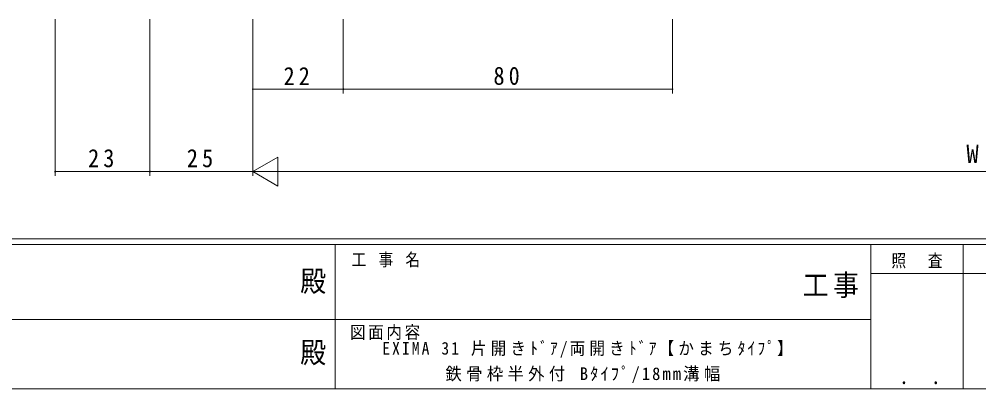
# Model space of a CAD drawing. Units: millimetres on the paper. Extents: x -397 to 397, y -282 to 282.
# Drawn here: x -85.7 to 147.5, y -282.1 to -192.3 of the extents above; entities that cross this region are included whole.
import ezdxf
from ezdxf.enums import TextEntityAlignment as Align

# ---------------------------------------------------------------- set-up
doc = ezdxf.new("R2010")
doc.units = ezdxf.units.MM
doc.layers.add('0-1_YKK_ZWAK', color=7, linetype='Continuous', lineweight=18)
doc.layers.add('0-3_YKK_D', color=6, linetype='Continuous', lineweight=18)
doc.layers.add('0-2_USER1', color=7, linetype='Continuous')
doc.styles.add('ＭＳ ゴシック', font='')
doc.styles.get('ＭＳ ゴシック').set_extended_font_data('MS Gothic')

msp = doc.modelspace()

# ---------------------------------------------------------------- linework, layer by layer
at = {"layer": '0-1_YKK_ZWAK'}
for p, q in [((376.092, -245.688), (-393.908, -245.688)), ((338.292, -247.088), (-393.908, -247.088)), ((-8.908, -247.088), (-8.908, -282.088)), ((121.292, -247.088), (121.292, -282.088)), ((143.692, -247.088), (143.692, -282.088)), ((189.476, -254.087), (121.292, -254.087)), ((-136.308, -265.287), (-7.508, -265.287)), ((-7.508, -265.287), (121.292, -265.287)), ((-393.908, -282.088), (338.292, -282.088))]:
    msp.add_line(p, q, dxfattribs=at)
at = {"layer": '0-3_YKK_D'}
for p, q in [((-76.908, -192.347), (-76.908, -230.347)), ((-53.908, -192.347), (-53.908, -230.347)), ((-53.906, -192.347), (-53.906, -230.347)), ((-28.908, -192.347), (-28.908, -230.347)), ((-28.908, -192.347), (-28.908, -230.347)), ((-28.908, -192.347), (-28.908, -210.347)), ((-6.908, -192.347), (-6.908, -210.347)), ((-6.908, -192.347), (-6.908, -210.347)), ((73.092, -192.347), (73.092, -210.347)), ((-6.908, -209.347), (-28.908, -209.347)), ((73.092, -209.347), (-6.908, -209.347)), ((-28.908, -229.347), (-22.846, -225.847)), ((-22.846, -232.847), (-22.846, -225.847)), ((-53.906, -229.347), (-76.908, -229.347)), ((-28.908, -229.347), (-53.908, -229.347)), ((-28.908, -229.347), (-16.784, -229.347)), ((-28.908, -229.347), (-22.846, -232.847)), ((-21.908, -229.347), (314.092, -229.347))]:
    msp.add_line(p, q, dxfattribs=at)
for centre, start, end in [((-28.908, -209.347), 0, 180), ((-28.908, -209.347), 180, 0), ((-6.908, -209.347), 0, 180), ((-6.908, -209.347), 0, 180), ((-6.908, -209.347), 180, 0), ((-6.908, -209.347), 180, 0), ((73.092, -209.347), 0, 180), ((73.092, -209.347), 180, 0), ((-76.908, -229.347), 0, 180), ((-76.908, -229.347), 180, 0), ((-53.908, -229.347), 0, 180), ((-53.908, -229.347), 180, 0), ((-53.906, -229.347), 0, 180), ((-53.906, -229.347), 180, 0)]:
    msp.add_arc(centre, 0.106, start, end, dxfattribs=at)

# ---------------------------------------------------------------- texts
at = {"layer": '0-1_YKK_ZWAK', "style": 'ＭＳ ゴシック', "width": 0.9}
for p in [(-17.39, -260.044), (-17.39, -277.365)]:
    msp.add_text('殿', height=5.132, dxfattribs=at).set_placement(p, align=Align.BOTTOM_LEFT)
at = {"layer": '0-1_YKK_ZWAK', "attachment_point": 7, "style": 'ＭＳ ゴシック'}
for s, insert, char_height in [('\\T1.22;\\W0.85;工\\~事\\~名', (-4.896, -252.62), 3.079), ('\\T1.24;\\W0.85;照\\~\\~査', (126.281, -252.868), 3.079), ('\\T1.17;\\W0.9;工事', (104.723, -260.044), 5.132), ('\\T1.17;\\W0.9;図面内容', (-5.291, -270.236), 3.079), ('\\T1.24;\\W0.85;\\~．\\~．', (125.747, -281.034), 3.592)]:
    msp.add_mtext(s, dxfattribs=dict(at, insert=insert, char_height=char_height))
at = {"layer": '0-2_USER1', "char_height": 3.079, "attachment_point": 7, "style": 'ＭＳ ゴシック'}
for s, insert in [('\\T1.27;\\W0.9;EXIMA\\~31\\~片開きﾄﾞｱ/両開きﾄﾞｱ【かまちﾀｲﾌﾟ】', (2.549, -274.537)), ('\\T1.26;\\W0.95;鉄骨枠半外付\\~Bﾀｲﾌﾟ/18mm溝幅', (17.889, -280.712))]:
    msp.add_mtext(s, dxfattribs=dict(at, insert=insert))
at = {"layer": '0-3_YKK_D', "color": 7, "style": 'ＭＳ ゴシック'}
msp.add_text('W', height=4.399, dxfattribs=at).set_placement((144.492, -228.547), align=Align.BOTTOM_LEFT)
at = {"layer": '0-3_YKK_D', "color": 7, "char_height": 4.399, "attachment_point": 7, "style": 'ＭＳ ゴシック'}
for s, insert in [('\\T1.37;\\W0.9;22', (-21.428, -208.347)), ('\\T1.37;\\W0.9;80', (29.572, -208.347)), ('\\T1.37;\\W0.9;23', (-68.927, -228.347)), ('\\T1.37;\\W0.9;25', (-44.928, -228.347))]:
    msp.add_mtext(s, dxfattribs=dict(at, insert=insert))

doc.saveas('drawing.dxf')
